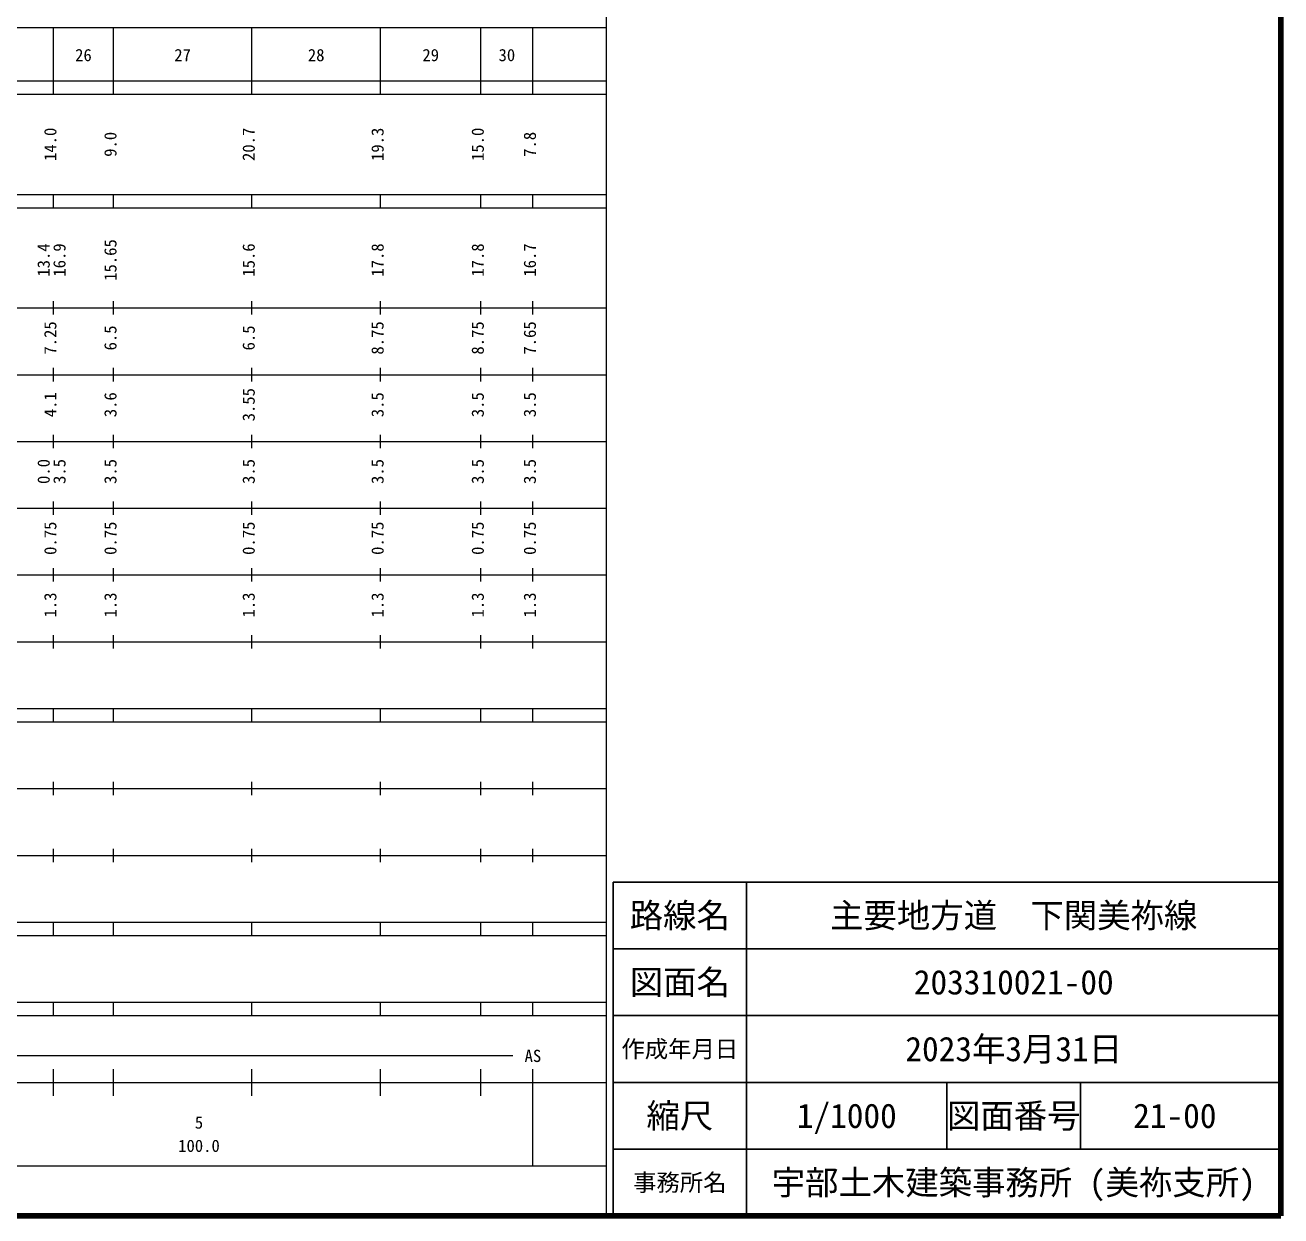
# Model space of a CAD drawing. Units: millimetres on the paper, enlarged 1000 times. Extents: x -92140292 to 680000, y -205174366 to 380000.
# Drawn here: x 491966 to 680000, y 20000 to 198357 of the extents above; entities that cross this region are included whole.
import ezdxf
from ezdxf.enums import TextEntityAlignment as Align

# ---------------------------------------------------------------- set-up
doc = ezdxf.new("R2010")
doc.units = ezdxf.units.MM
doc.header["$LTSCALE"] = 1000
for name, color, linetype, lineweight in [('M-TTL', 2, 'Continuous', 140), ('M-TTL-BAND', 7, 'Continuous', 13), ('M-TTL-FRAM', 2, 'Continuous', 25), ('M-TTL-LINE', 7, 'Continuous', 25)]:
    doc.layers.add(name, color=color, linetype=linetype, lineweight=lineweight)
doc.layers.add('M-TTL-TXT', color=7, linetype='Continuous')
doc.styles.add('ＭＳ ゴシック', font='')
doc.styles.get('ＭＳ ゴシック').set_extended_font_data('MS Gothic')

msp = doc.modelspace()

# ---------------------------------------------------------------- linework, layer by layer
at = {"layer": 'M-TTL'}
for p, q in [((680000, 20000), (680000, 380000)), ((40000, 20000), (680000, 20000))]:
    msp.add_line(p, q, dxfattribs=at)
at = {"layer": 'M-TTL-BAND'}
for p, q in [((579000, 20000), (579000, 370000)), ((68000, 198000), (579000, 198000)), ((496200, 188000), (496200, 198000)), ((505200, 188000), (505200, 198000)), ((525900, 188000), (525900, 198000)), ((545200, 188000), (545200, 198000)), ((560200, 188000), (560200, 198000)), ((568000, 188000), (568000, 198000)), ((40000, 190000), (579000, 190000)), ((40000, 188000), (579000, 188000)), ((40000, 173000), (579000, 173000)), ((496200, 171000), (496200, 173000)), ((505200, 171000), (505200, 173000)), ((525900, 171000), (525900, 173000)), ((545200, 171000), (545200, 173000)), ((560200, 171000), (560200, 173000)), ((568000, 171000), (568000, 173000)), ((40000, 171000), (579000, 171000)), ((496200, 155000), (496200, 157000)), ((505200, 155000), (505200, 157000)), ((525900, 155000), (525900, 157000)), ((545200, 155000), (545200, 157000)), ((560200, 155000), (560200, 157000)), ((568000, 155000), (568000, 157000)), ((40000, 156000), (579000, 156000)), ((496200, 145000), (496200, 147000)), ((505200, 145000), (505200, 147000)), ((525900, 145000), (525900, 147000)), ((545200, 145000), (545200, 147000)), ((560200, 145000), (560200, 147000)), ((568000, 145000), (568000, 147000)), ((46000, 146000), (579000, 146000)), ((52000, 136000), (579000, 136000)), ((496200, 135000), (496200, 137000)), ((505200, 135000), (505200, 137000)), ((525900, 135000), (525900, 137000)), ((545200, 135000), (545200, 137000)), ((560200, 135000), (560200, 137000)), ((568000, 135000), (568000, 137000)), ((46000, 126000), (579000, 126000)), ((496200, 125000), (496200, 127000)), ((505200, 125000), (505200, 127000)), ((525900, 125000), (525900, 127000)), ((545200, 125000), (545200, 127000)), ((560200, 125000), (560200, 127000)), ((568000, 125000), (568000, 127000)), ((496200, 115000), (496200, 117000)), ((505200, 115000), (505200, 117000)), ((525900, 115000), (525900, 117000)), ((545200, 115000), (545200, 117000)), ((560200, 115000), (560200, 117000)), ((568000, 115000), (568000, 117000)), ((52000, 116000), (579000, 116000)), ((46000, 106000), (579000, 106000)), ((496200, 105000), (496200, 107000)), ((505200, 105000), (505200, 107000)), ((525900, 105000), (525900, 107000)), ((545200, 105000), (545200, 107000)), ((560200, 105000), (560200, 107000)), ((568000, 105000), (568000, 107000)), ((40000, 96000), (579000, 96000)), ((496200, 94000), (496200, 96000)), ((505200, 94000), (505200, 96000)), ((525900, 94000), (525900, 96000)), ((545200, 94000), (545200, 96000)), ((560200, 94000), (560200, 96000)), ((568000, 94000), (568000, 96000)), ((40000, 94000), (579000, 94000)), ((496200, 83000), (496200, 85000)), ((505200, 83000), (505200, 85000)), ((525900, 83000), (525900, 85000)), ((545200, 83000), (545200, 85000)), ((560200, 83000), (560200, 85000)), ((568000, 83000), (568000, 85000)), ((49000, 84000), (579000, 84000)), ((40000, 74000), (579000, 74000)), ((496200, 73000), (496200, 75000)), ((505200, 73000), (505200, 75000)), ((525900, 73000), (525900, 75000)), ((545200, 73000), (545200, 75000)), ((560200, 73000), (560200, 75000)), ((568000, 73000), (568000, 75000)), ((40000, 64000), (579000, 64000)), ((496200, 62000), (496200, 64000)), ((505200, 62000), (505200, 64000)), ((525900, 62000), (525900, 64000)), ((545200, 62000), (545200, 64000)), ((560200, 62000), (560200, 64000)), ((568000, 62000), (568000, 64000)), ((40000, 62000), (579000, 62000)), ((40000, 52000), (579000, 52000)), ((496200, 50000), (496200, 52000)), ((505200, 50000), (505200, 52000)), ((525900, 50000), (525900, 52000)), ((545200, 50000), (545200, 52000)), ((560200, 50000), (560200, 52000)), ((568000, 50000), (568000, 52000)), ((40000, 50000), (579000, 50000)), ((71000, 44000), (565000, 44000)), ((496200, 38000), (496200, 42000)), ((505200, 38000), (505200, 42000)), ((525900, 38000), (525900, 42000)), ((545200, 38000), (545200, 42000)), ((560200, 38000), (560200, 42000)), ((568000, 27500), (568000, 42000)), ((40000, 40000), (579000, 40000)), ((68000, 27500), (579000, 27500))]:
    msp.add_line(p, q, dxfattribs=at)
at = {"layer": 'M-TTL-FRAM'}
for p, q in [((680000, 70000), (580000, 70000)), ((580000, 70000), (580000, 20000))]:
    msp.add_line(p, q, dxfattribs=at)
at = {"layer": 'M-TTL-LINE'}
for p, q in [((600000, 70000), (600000, 20000)), ((680000, 60000), (580000, 60000)), ((680000, 50000), (580000, 50000)), ((680000, 40000), (580000, 40000)), ((630000, 40000), (630000, 30000)), ((650000, 40000), (650000, 30000)), ((680000, 30000), (580000, 30000))]:
    msp.add_line(p, q, dxfattribs=at)

# ---------------------------------------------------------------- texts
at = {"layer": 'M-TTL-BAND', "style": 'ＭＳ ゴシック'}
for s, p in [('26', (500700, 192405)), ('27', (515550, 192405)), ('28', (535550, 192405)), ('29', (552700, 192405)), ('30', (564100, 192405)), ('AS', (568000, 42500)), ('5', (518000, 32523)), ('100.0', (518000, 29033))]:
    msp.add_text(s, height=1833, dxfattribs=at).set_placement(p, align=Align.BOTTOM_CENTER)
for s, p in [('14.0', (497200, 180500)), ('20.7', (526900, 180500)), ('19.3', (546200, 180500)), ('15.0', (561200, 180500)), ('9.0', (506200, 180500)), ('7.8', (569000, 180500)), ('13.4', (496200, 163174)), ('16.9', (498570, 163174)), ('15.65', (506200, 163174)), ('15.6', (526900, 163174)), ('17.8', (546200, 163174)), ('17.8', (561200, 163174)), ('16.7', (569000, 163174)), ('7.25', (497200, 151500)), ('6.5', (506200, 151500)), ('6.5', (526900, 151500)), ('8.75', (546200, 151500)), ('8.75', (561200, 151500)), ('7.65', (569000, 151500)), ('4.1', (497200, 141500)), ('3.6', (506200, 141500)), ('3.55', (526900, 141500)), ('3.5', (546200, 141500)), ('3.5', (561200, 141500)), ('3.5', (569000, 141500)), ('0.0', (496200, 131500)), ('3.5', (498570, 131500)), ('3.5', (506200, 131500)), ('3.5', (526900, 131500)), ('3.5', (546200, 131500)), ('3.5', (561200, 131500)), ('3.5', (569000, 131500)), ('0.75', (497200, 121500)), ('0.75', (506200, 121500)), ('0.75', (526900, 121500)), ('0.75', (546200, 121500)), ('0.75', (561200, 121500)), ('0.75', (569000, 121500)), ('1.3', (497200, 111500)), ('1.3', (506200, 111500)), ('1.3', (526900, 111500)), ('1.3', (546200, 111500)), ('1.3', (561200, 111500)), ('1.3', (569000, 111500))]:
    msp.add_text(s, height=1833, rotation=90, dxfattribs=at).set_placement(p, align=Align.BOTTOM_CENTER)
at = {"layer": 'M-TTL-TXT', "style": 'ＭＳ ゴシック'}
for s, height, p in [('路線名', 3666, (590000, 65000)), ('路線名', 3666, (590000, 65000)), ('主要地方道\u3000下関美祢線', 3666, (640000, 65000)), ('図面名', 3666, (590000, 55000)), ('図面名', 3666, (590000, 55000)), ('203310021-00', 3666, (640000, 55000)), ('2023年3月31日', 3666, (640000, 45000)), ('作成年月日', 2566, (590000, 45000)), ('作成年月日', 2566, (590000, 45000)), ('縮尺', 3666, (590000, 35000)), ('縮尺', 3666, (590000, 35000)), ('1/1000', 3666, (615000, 35000)), ('図面番号', 3666, (640000, 35000)), ('図面番号', 3666, (640000, 35000)), ('21-00', 3666, (664125, 35000)), ('事務所名', 2566, (590000, 25000)), ('事務所名', 2566, (590000, 25000)), ('宇部土木建築事務所 (美祢支所)', 3666, (640000, 25000))]:
    msp.add_text(s, height=height, dxfattribs=at).set_placement(p, align=Align.MIDDLE_CENTER)

doc.saveas('drawing.dxf')
